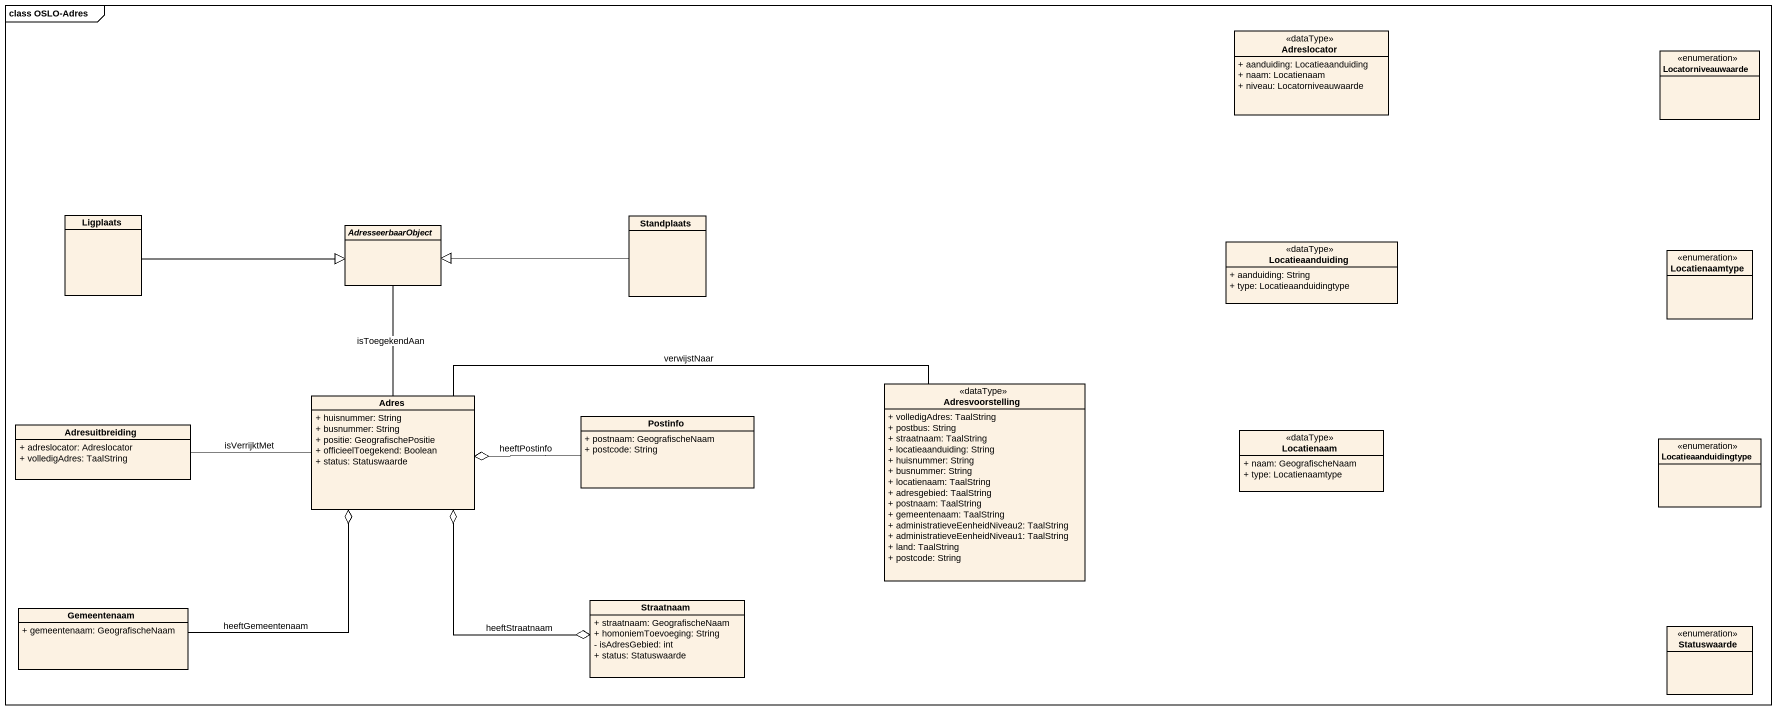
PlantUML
@startuml
mainframe class OSLO-Adres
hide circle
hide empty members
skinparam classAttributeIconSize 0
class Adreslocator <<dataType>> {
  + aanduiding: Locatieaanduiding
  + naam: Locatienaam
  + niveau: Locatorniveauwaarde
}
enum Locatorniveauwaarde
class Ligplaats
abstract class AdresseerbaarObject
class Standplaats
class Locatieaanduiding <<dataType>> {
  + aanduiding: String
  + type: Locatieaanduidingtype
}
enum Locatienaamtype
class Adresvoorstelling <<dataType>> {
  + volledigAdres: TaalString
  + postbus: String
  + straatnaam: TaalString
  + locatieaanduiding: String
  + huisnummer: String
  + busnummer: String
  + locatienaam: TaalString
  + adresgebied: TaalString
  + postnaam: TaalString
  + gemeentenaam: TaalString
  + administratieveEenheidNiveau2: TaalString
  + administratieveEenheidNiveau1: TaalString
  + land: TaalString
  + postcode: String
}
class Adresuitbreiding {
  + adreslocator: Adreslocator
  + volledigAdres: TaalString
}
class Adres {
  + huisnummer: String
  + busnummer: String
  + positie: GeografischePositie
  + officieelToegekend: Boolean
  + status: Statuswaarde
}
class Postinfo {
  + postnaam: GeografischeNaam
  + postcode: String
}
class Locatienaam <<dataType>> {
  + naam: GeografischeNaam
  + type: Locatienaamtype
}
enum Locatieaanduidingtype
class Gemeentenaam {
  + gemeentenaam: GeografischeNaam
}
class Straatnaam {
  + straatnaam: GeografischeNaam
  + homoniemToevoeging: String
  - isAdresGebied: int
  + status: Statuswaarde
}
enum Statuswaarde
Ligplaats -right-|> AdresseerbaarObject
Standplaats -left-|> AdresseerbaarObject
Adresvoorstelling -left- Adres : verwijstNaar
Adres -up- AdresseerbaarObject : isToegekendAan
Adres -left- Adresuitbreiding : isVerrijktMet
Adres o-right- Postinfo : heeftPostinfo
Adres o-- Gemeentenaam : heeftGemeentenaam
Adres o--o Straatnaam : heeftStraatnaam
@enduml
